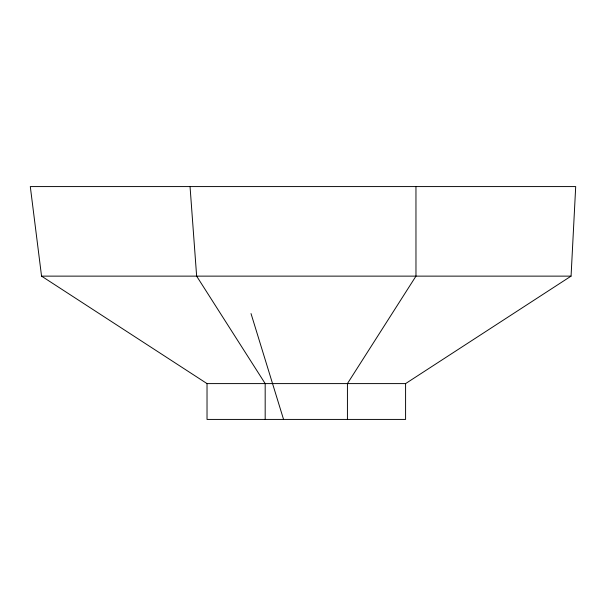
<?xml version="1.0" encoding="UTF-8"?>
<svg xmlns="http://www.w3.org/2000/svg" width="606" height="606" viewBox="0 0 606 606"><rect width="100%" height="100%" fill="white"/><g stroke="black" fill="none" stroke-linecap="round" stroke-linejoin="round"><path stroke-width="0.91" d="M571.064 276.131L575.7 186.58L30.3 186.58L41.549 276.131L207.025 383.598L405.588 383.598L571.064 276.131L41.549 276.131M251.02 313.575L283.563 419.42M190.042 186.58L196.639 276.131L265.178 383.598L265.178 419.42M415.958 186.58L415.974 276.131L347.427 383.598L347.427 419.42M405.588 383.598L405.588 419.42L207.025 419.42L207.025 383.598"/></g></svg>
